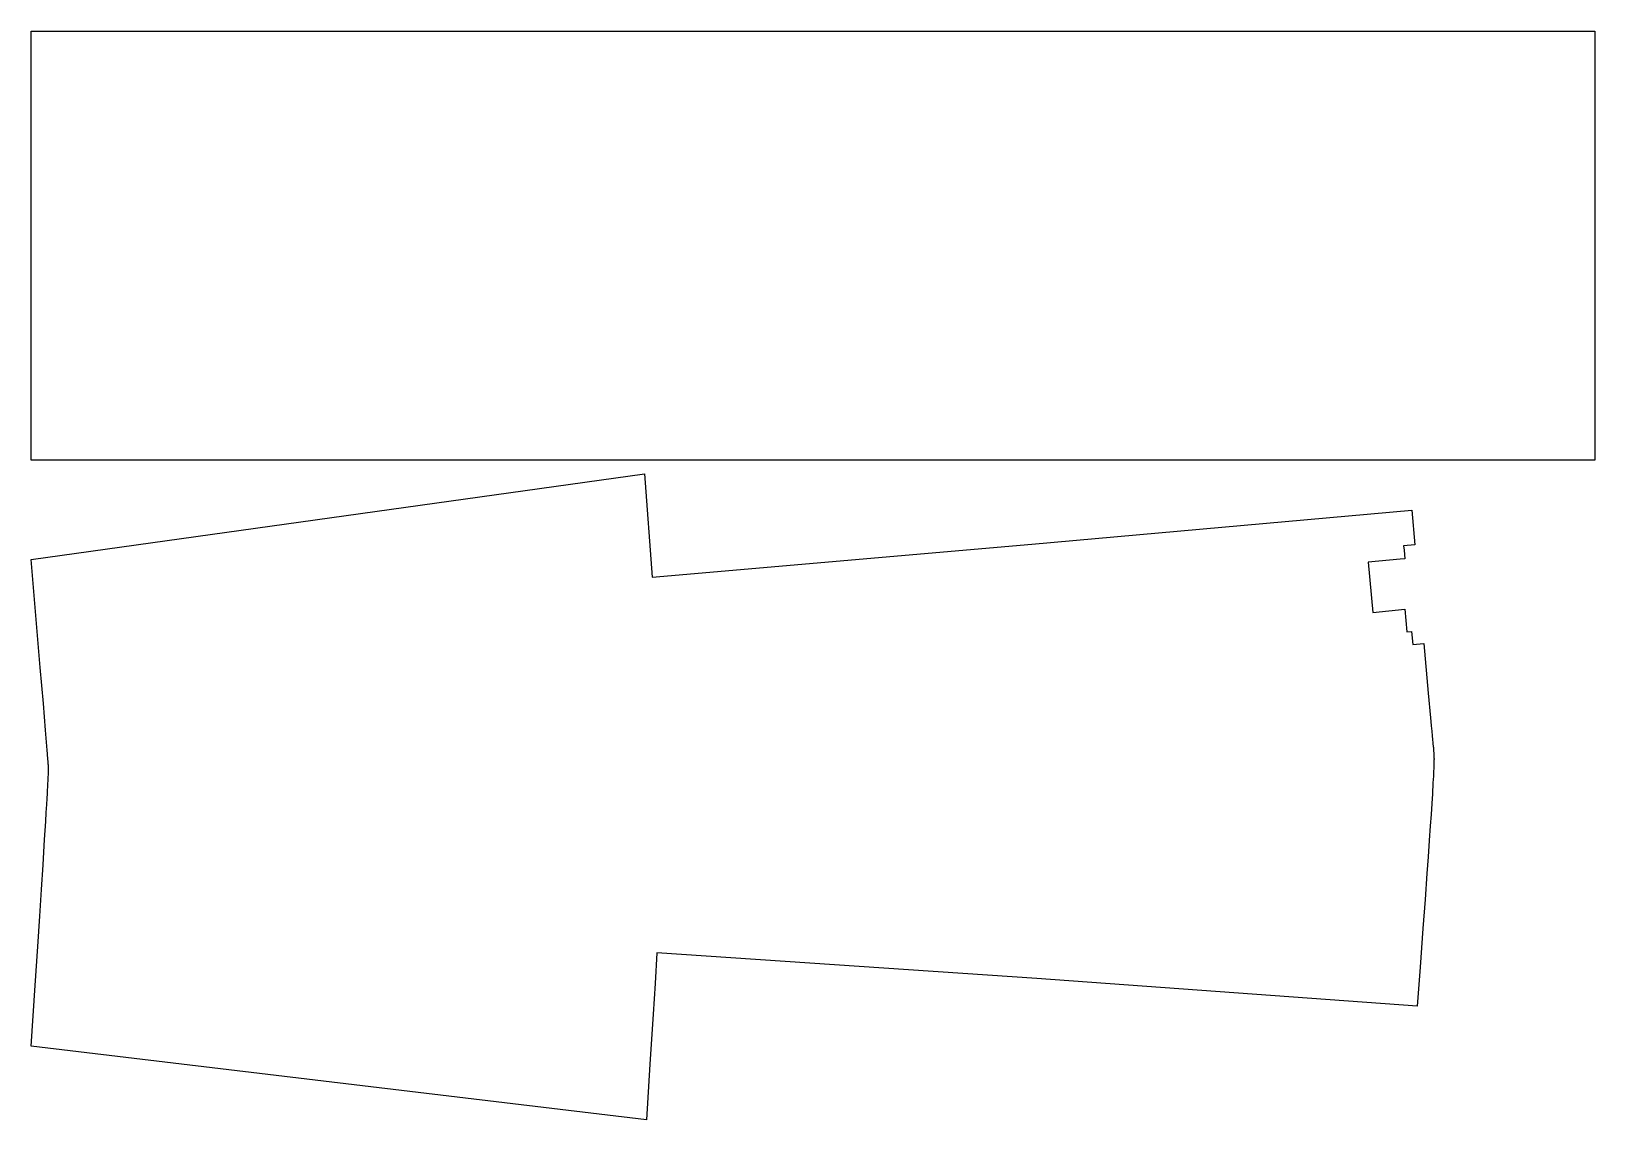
# Model space of a CAD drawing. Header units: millimetres. Extents: x 5 to 579, y 5 to 404.
import ezdxf

# ---------------------------------------------------------------- set-up
doc = ezdxf.new("R2010")
doc.units = ezdxf.units.MM
doc.layers.add('CUT', color=7, linetype='Continuous')

msp = doc.modelspace()

# ---------------------------------------------------------------- linework, layer by layer
at = {"layer": 'CUT'}
for points in [[(578.65, 404.4978), (578.65, 247.07398), (5, 247.07398), (5, 404.4978)], [(508.53317, 215.62526), (508.68211, 214.03229), (508.83102, 212.4393), (508.97991, 210.84631), (507.23746, 210.68326), (495.52437, 209.58916), (497.24917, 191.19486), (508.95565, 192.34643), (509.7371, 184.06092), (511.47914, 184.2282), (511.92454, 179.44891), (515.9096, 179.83901), (517.574, 161.60853), (518.41909, 152.50886), (518.67792, 149.75203), (518.79844, 148.47642), (518.86285, 147.7866), (518.92811, 147.09276), (518.99329, 146.39088), (519.06323, 145.6412), (519.14206, 144.79189), (519.29688, 143.12917), (519.40039, 141.9999), (519.43219, 141.64394), (519.46356, 141.28775), (519.49091, 140.96658), (519.51228, 140.70704), (519.52637, 140.52959), (519.5394, 140.35254), (519.55379, 140.15637), (519.57005, 139.90649), (519.59288, 139.54532), (519.6098, 139.26725), (519.61969, 139.09013), (519.63031, 138.87956), (519.64764, 138.50827), (519.65745, 138.28111), (519.66358, 138.1216), (519.6675, 138.00296), (519.67104, 137.8732), (519.67354, 137.75315), (519.67525, 137.64525), (519.67633, 137.53749), (519.67684, 137.42978), (519.67685, 137.32202), (519.67642, 137.21421), (519.67562, 137.10646), (519.67394, 136.96315), (519.67133, 136.80234), (519.66816, 136.64165), (519.6632, 136.42727), (519.65677, 136.18577), (519.64761, 135.8636), (519.63133, 135.38034), (519.59961, 134.56335), (519.5704, 133.83866), (519.53385, 133.02496), (519.49494, 132.21179), (519.43855, 131.12706), (519.3725, 129.90931), (519.30438, 128.69792), (519.0661, 124.67579), (518.84002, 121.05413), (518.58047, 116.97314), (518.31333, 112.91332), (517.94977, 107.52484), (517.52917, 101.47772), (517.09961, 95.42888), (516.41103, 85.84772), (515.63541, 75.20049), (514.57913, 60.96279), (513.53242, 46.71679), (373.93606, 56.78225), (234.49027, 66.23132), (233.89151, 55.00157), (233.18164, 43.78445), (231.9981, 25.42435), (230.67628, 5), (5, 31.95103), (5.74522, 43.09685), (6.46454, 54.24283), (7.38943, 68.60267), (8.11293, 79.69438), (8.75524, 89.5513), (9.33221, 98.55745), (9.90788, 107.89222), (10.11276, 111.17625), (10.3098, 114.46077), (10.51021, 117.74452), (10.68501, 120.6634), (10.81436, 122.85248), (10.9244, 124.79875), (10.9928, 126.0964), (11.04789, 127.06944), (11.09884, 127.93398), (11.13174, 128.58278), (11.16253, 129.23172), (11.1932, 129.88083), (11.2242, 130.58166), (11.27707, 131.86368), (11.29082, 132.20576), (11.29955, 132.4338), (11.3057, 132.60486), (11.31077, 132.75696), (11.31397, 132.87104), (11.31656, 132.98515), (11.31898, 133.08658), (11.32075, 133.1626), (11.32238, 133.2386), (11.32379, 133.31463), (11.32481, 133.39072), (11.3254, 133.46684), (11.32574, 133.5431), (11.32571, 133.6196), (11.32536, 133.69627), (11.32477, 133.77408), (11.32363, 133.85292), (11.32211, 133.9316), (11.32034, 134.00998), (11.31803, 134.09678), (11.31464, 134.20391), (11.3101, 134.32301), (11.30464, 134.45534), (11.29818, 134.59827), (11.29172, 134.72897), (11.28248, 134.90318), (11.27067, 135.11232), (11.26118, 135.27054), (11.25135, 135.42863), (11.24136, 135.5866), (11.23232, 135.72837), (11.22256, 135.87015), (11.20587, 136.10789), (11.19008, 136.3256), (11.16859, 136.61571), (11.12244, 137.24082), (10.9634, 139.29768), (10.85773, 140.66902), (10.26232, 147.97953), (9.44695, 157.7256), (8.32351, 170.94031), (5, 210.63329), (229.96679, 242.07398), (232.85681, 204.17264), (372.13951, 216.18875), (511.56139, 228.75926), (512.69229, 216.0141)]]:
    msp.add_lwpolyline(points, close=True, dxfattribs=at)

doc.saveas('drawing.dxf')
